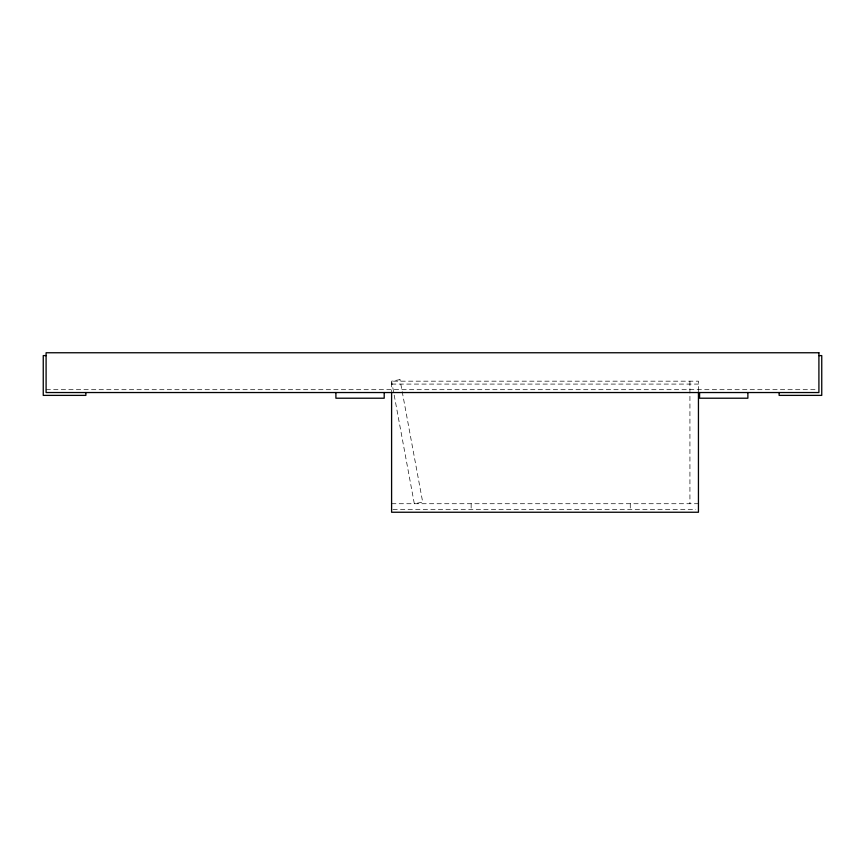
<?xml version="1.0" encoding="UTF-8"?>
<svg xmlns="http://www.w3.org/2000/svg" width="865" height="865" viewBox="0 0 865 865"><rect width="100%" height="100%" fill="white"/><g stroke="black" fill="none" stroke-linecap="round" stroke-linejoin="round"><path stroke-width="0.65" stroke-dasharray="4.33 3.24" d="M391.596 384.082L698.444 384.082M46.094 389.693L817.555 389.693M391.596 503.722L698.444 503.722M392.937 509.323L695.752 509.323M698.444 390.829L698.444 381.173L391.596 381.173L391.596 390.829M689.924 381.173L689.924 503.722M630.261 503.722L630.261 509.809M471.144 503.722L471.144 509.809M399.976 379.616L391.596 381.173L414.324 503.722L422.704 502.165L399.976 379.616"/><path stroke-width="1.3" d="M46.094 355.601L43.25 355.601L43.25 395.381L85.873 395.381L85.873 392.537M818.906 355.601L821.75 355.601L821.75 395.381L779.127 395.381L779.127 392.537M747.879 392.537L747.879 398.214L699.58 398.214L699.58 392.537M698.444 391.942L698.444 512.242L391.596 512.242L391.596 391.964M384.201 392.537L384.201 398.214L335.901 398.214L335.901 392.537M818.906 352.758L46.094 352.758L46.094 392.537L818.906 392.537L818.906 352.758"/></g></svg>
